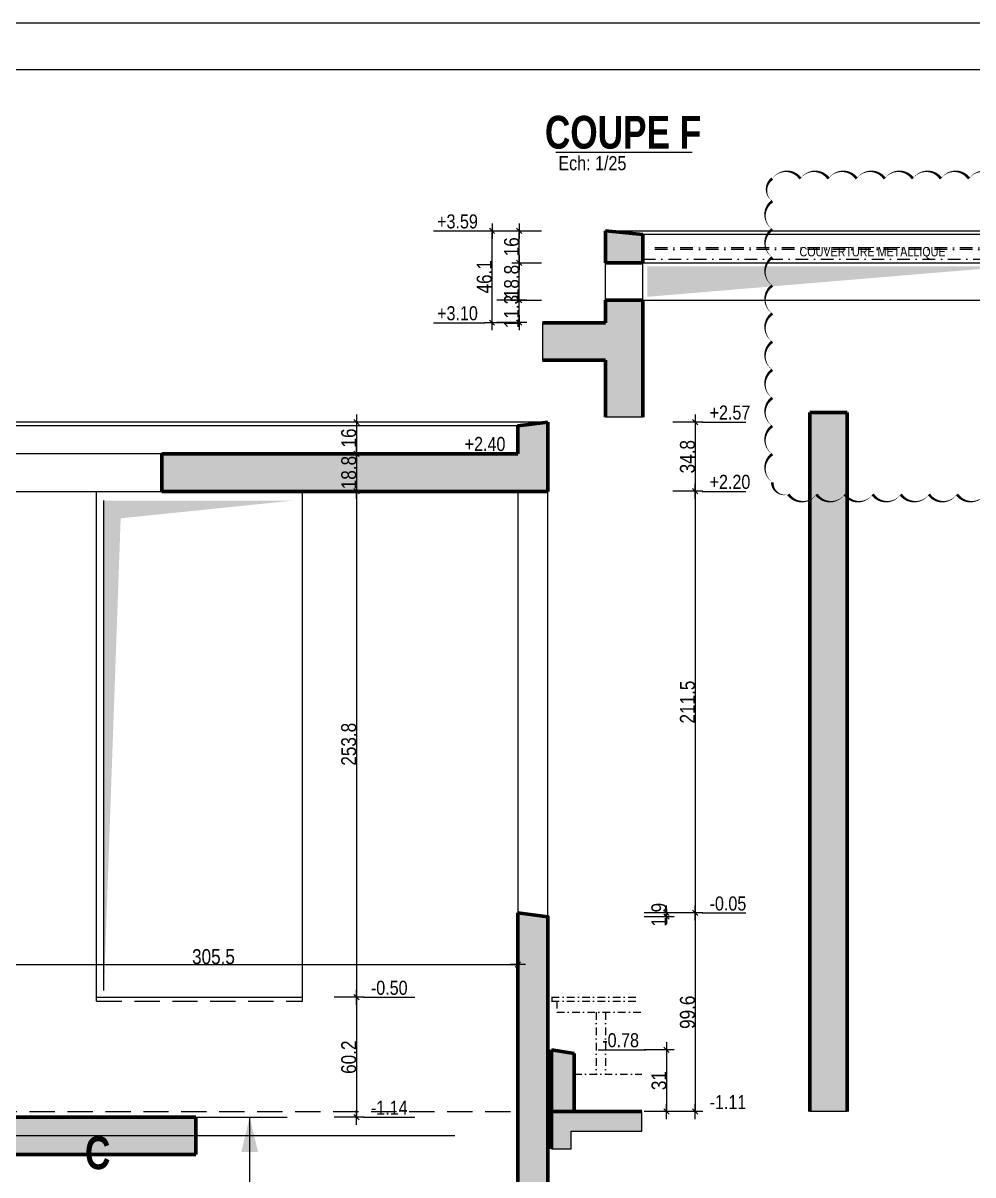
# Model space of a CAD drawing. Header units: millimetres. Extents: x 27344 to 33753, y -41751 to -37578.
# Drawn here: x 29581 to 30534, y -38733 to -37578 of the extents above; entities that cross this region are included whole.
import ezdxf
from ezdxf.enums import TextEntityAlignment as Align

# ---------------------------------------------------------------- set-up
doc = ezdxf.new("R2010")
doc.units = ezdxf.units.MM
doc.linetypes.add('CACHEX2', pattern=[19.05, 12.7, -6.35])
doc.linetypes.add('TIRETPTX2', pattern=[50.8, 25.4, -12.7, 0, -12.7])
for name, color, linetype in [('01-Cad  2', 1, 'Continuous'), ('01_cote_gen', 4, 'Continuous'), ('01_linteaux', 2, 'Continuous'), ('01_murs_sup', 2, 'CACHEX2'), ('01_poch_BN', 9, 'Continuous'), ('01_resv', 32, 'Continuous'), ('01_texte', 230, 'Continuous'), ('AA_COTES', 2, 'Continuous')]:
    doc.layers.add(name, color=color, linetype=linetype)
doc.layers.add('01_murs_coup', color=5, linetype='Continuous', lineweight=60)
doc.layers.add('01_tram_axes', color=2, linetype='TIRETPTX2', lineweight=9)
doc.styles.add('ARIAL NA', font='ARIALN.TTF')
doc.styles.add('impact', font='impact.ttf')
doc.styles.add('STYLE2', font='ARIALN.TTF')
doc.dimstyles.new('JB25', dxfattribs={"dimscale": 0.1, "dimtxt": 150, "dimasz": 15, "dimexe": 0.1, "dimexo": 0.1, "dimgap": 0.09, "dimtad": 1, "dimdec": 1, "dimlfac": 0.5, "dimdsep": 46, "dimtxsty": 'STYLE2', "dimblk1": 'BOND_G', "dimblk2": 'BOND_D', "dimsah": 1, "dimcen": 1.5, "dimdle": 0.01, "dimse1": 1, "dimse2": 1, "dimclrd": 4, "dimclre": 2, "dimclrt": 6, "dimazin": 2, "dimtfac": 2.333333, "dimtdec": 1, "dimtix": 1, "dimtmove": 2, "dimatfit": 3, "dimldrblk": 'BOND_G', "dimfxl": 1, "dimtolj": 1, "dimtzin": 0, "dimarcsym": 0})

# ---------------------------------------------------------------- blocks, each defined once
blk = doc.blocks.new('BOND_G')
at = {"layer": 'AA_COTES', "color": 0}
for p, q in [((0, -5), (0, 15)), ((5, 0), (-5, 0)), ((1.77, 1.77), (-1.77, -1.77))]:
    blk.add_line(p, q, dxfattribs=at)
blk = doc.blocks.new('BOND_D')
at = {"layer": 'AA_COTES', "color": 0}
for p, q in [((5, 0), (-5, 0)), ((-1.77, -1.77), (1.77, 1.77)), ((0, 5), (0, -15))]:
    blk.add_line(p, q, dxfattribs=at)
blk = doc.blocks.new('*D3548')
at = {"layer": '01_cote_gen', "color": 4, "lineweight": -2, "ltscale": 0.1, "transparency": 16777216}
blk.add_line((29467.9, -38522.1), (30075.9, -38522.1), dxfattribs=at)
at = {"layer": 'Defpoints', "color": 0, "ltscale": 0.1, "transparency": 16777216}
for p in [(30077.4, -38522.1), (29466.4, -38543.3), (30077.4, -38705.2)]:
    blk.add_point(p, dxfattribs=at)
at = {"layer": '01_cote_gen', "color": 4, "lineweight": -2, "ltscale": 0.1, "transparency": 16777216, "xscale": 1.5, "yscale": 1.5, "zscale": 1.5, "rotation": 180}
blk.add_blockref('BOND_G', (29466.4, -38522.1), dxfattribs=at)
at = {"layer": '01_cote_gen', "color": 4, "lineweight": -2, "ltscale": 0.1, "transparency": 16777216, "xscale": 1.5, "yscale": 1.5, "zscale": 1.5}
blk.add_blockref('BOND_D', (30077.4, -38522.1), dxfattribs=at)
at = {"layer": '01_cote_gen', "color": 6, "ltscale": 0.1, "transparency": 16777216, "insert": (29771.9, -38514.4), "char_height": 15, "attachment_point": 5, "style": 'STYLE2'}
blk.add_mtext('\\A1;305.5', dxfattribs=at)
blk = doc.blocks.new('*D3725')
at = {"layer": '01_cote_gen', "color": 4, "lineweight": -2, "ltscale": 0.1, "transparency": 16777216}
blk.add_line((29915.4, -37979.4), (29915.4, -38008.3), dxfattribs=at)
at = {"layer": 'Defpoints', "color": 0, "ltscale": 0.1, "transparency": 16777216}
for p in [(29753.1, -37977.9), (29898.8, -38009.8), (29915.4, -38009.8)]:
    blk.add_point(p, dxfattribs=at)
at = {"layer": '01_cote_gen', "color": 4, "lineweight": -2, "ltscale": 0.1, "transparency": 16777216, "xscale": 1.5, "yscale": 1.5, "zscale": 1.5}
for name, p, rotation in [('BOND_G', (29915.4, -37977.9), 90), ('BOND_D', (29915.4, -38009.8), 270)]:
    blk.add_blockref(name, p, dxfattribs=dict(at, rotation=rotation))
at = {"layer": '01_cote_gen', "color": 6, "ltscale": 0.1, "transparency": 16777216, "insert": (29907.7, -37993.9), "char_height": 15, "attachment_point": 5, "rotation": 90, "style": 'STYLE2'}
blk.add_mtext('\\A1;16', dxfattribs=at)
blk = doc.blocks.new('*D3726')
at = {"layer": '01_cote_gen', "color": 4, "lineweight": -2, "ltscale": 0.1, "transparency": 16777216}
blk.add_line((29915.4, -38011.3), (29915.4, -38045.9), dxfattribs=at)
at = {"layer": 'Defpoints', "color": 0, "ltscale": 0.1, "transparency": 16777216}
for p in [(29884.5, -38009.8), (29884.5, -38047.4), (29915.4, -38047.4)]:
    blk.add_point(p, dxfattribs=at)
at = {"layer": '01_cote_gen', "color": 4, "lineweight": -2, "ltscale": 0.1, "transparency": 16777216, "xscale": 1.5, "yscale": 1.5, "zscale": 1.5}
for name, p, rotation in [('BOND_G', (29915.4, -38009.8), 90), ('BOND_D', (29915.4, -38047.4), 270)]:
    blk.add_blockref(name, p, dxfattribs=dict(at, rotation=rotation))
at = {"layer": '01_cote_gen', "color": 6, "ltscale": 0.1, "transparency": 16777216, "insert": (29907.7, -38028.6), "char_height": 15, "attachment_point": 5, "rotation": 90, "style": 'STYLE2'}
blk.add_mtext('\\A1;18.8', dxfattribs=at)
blk = doc.blocks.new('*D3727')
at = {"layer": '01_cote_gen', "color": 4, "lineweight": -2, "ltscale": 0.1, "transparency": 16777216}
blk.add_line((29915.4, -38048.9), (29915.4, -38553.5), dxfattribs=at)
at = {"layer": 'Defpoints', "color": 0, "ltscale": 0.1, "transparency": 16777216}
for p in [(29884.5, -38047.4), (29861.2, -38555), (29915.4, -38555)]:
    blk.add_point(p, dxfattribs=at)
at = {"layer": '01_cote_gen', "color": 4, "lineweight": -2, "ltscale": 0.1, "transparency": 16777216, "xscale": 1.5, "yscale": 1.5, "zscale": 1.5}
for name, p, rotation in [('BOND_G', (29915.4, -38047.4), 90), ('BOND_D', (29915.4, -38555), 270)]:
    blk.add_blockref(name, p, dxfattribs=dict(at, rotation=rotation))
at = {"layer": '01_cote_gen', "color": 6, "ltscale": 0.1, "transparency": 16777216, "insert": (29907.7, -38301.2), "char_height": 15, "attachment_point": 5, "rotation": 90, "style": 'STYLE2'}
blk.add_mtext('\\A1;253.8', dxfattribs=at)
blk = doc.blocks.new('*D3728')
at = {"layer": '01_cote_gen', "color": 4, "lineweight": -2, "ltscale": 0.1, "transparency": 16777216}
blk.add_line((29915.4, -38556.5), (29915.4, -38673.9), dxfattribs=at)
at = {"layer": 'Defpoints', "color": 0, "ltscale": 0.1, "transparency": 16777216}
for p in [(29894.3, -38555), (29846, -38675.4), (29915.4, -38675.4)]:
    blk.add_point(p, dxfattribs=at)
at = {"layer": '01_cote_gen', "color": 4, "lineweight": -2, "ltscale": 0.1, "transparency": 16777216, "xscale": 1.5, "yscale": 1.5, "zscale": 1.5}
for name, p, rotation in [('BOND_G', (29915.4, -38555), 90), ('BOND_D', (29915.4, -38675.4), 270)]:
    blk.add_blockref(name, p, dxfattribs=dict(at, rotation=rotation))
at = {"layer": '01_cote_gen', "color": 6, "ltscale": 0.1, "transparency": 16777216, "insert": (29907.7, -38615.2), "char_height": 15, "attachment_point": 5, "rotation": 90, "style": 'STYLE2'}
blk.add_mtext('\\A1;60.2', dxfattribs=at)
blk = doc.blocks.new('*D3729')
at = {"layer": '01_cote_gen', "color": 4, "lineweight": -2, "ltscale": 0.1, "transparency": 16777216}
blk.add_line((30255.3, -38471.9), (30255.3, -38668.2), dxfattribs=at)
at = {"layer": 'Defpoints', "color": 0, "ltscale": 0.1, "transparency": 16777216}
for p in [(30077.4, -38470.4), (30179.7, -38669.7), (30255.3, -38669.7)]:
    blk.add_point(p, dxfattribs=at)
at = {"layer": '01_cote_gen', "color": 4, "lineweight": -2, "ltscale": 0.1, "transparency": 16777216, "xscale": 1.5, "yscale": 1.5, "zscale": 1.5}
for name, p, rotation in [('BOND_G', (30255.3, -38470.4), 90), ('BOND_D', (30255.3, -38669.7), 270)]:
    blk.add_blockref(name, p, dxfattribs=dict(at, rotation=rotation))
at = {"layer": '01_cote_gen', "color": 6, "ltscale": 0.1, "transparency": 16777216, "insert": (30247.6, -38570.1), "char_height": 15, "attachment_point": 5, "rotation": 90, "style": 'STYLE2'}
blk.add_mtext('\\A1;99.6', dxfattribs=at)
blk = doc.blocks.new('*D3730')
at = {"layer": '01_cote_gen', "color": 4, "lineweight": -2, "ltscale": 0.1, "transparency": 16777216}
blk.add_line((30226.6, -38609.2), (30226.6, -38668.2), dxfattribs=at)
at = {"layer": 'Defpoints', "color": 0, "ltscale": 0.1, "transparency": 16777216}
for p in [(30111.3, -38607.7), (30177, -38669.7), (30226.6, -38669.7)]:
    blk.add_point(p, dxfattribs=at)
at = {"layer": '01_cote_gen', "color": 4, "lineweight": -2, "ltscale": 0.1, "transparency": 16777216, "xscale": 1.5, "yscale": 1.5, "zscale": 1.5}
for name, p, rotation in [('BOND_G', (30226.6, -38607.7), 90), ('BOND_D', (30226.6, -38669.7), 270)]:
    blk.add_blockref(name, p, dxfattribs=dict(at, rotation=rotation))
at = {"layer": '01_cote_gen', "color": 6, "ltscale": 0.1, "transparency": 16777216, "insert": (30219, -38638.7), "char_height": 15, "attachment_point": 5, "rotation": 90, "style": 'STYLE2'}
blk.add_mtext('\\A1;31', dxfattribs=at)
blk = doc.blocks.new('*D3731')
at = {"layer": '01_cote_gen', "color": 4, "lineweight": -2, "ltscale": 0.1, "transparency": 16777216}
blk.add_line((30255.3, -37979.4), (30255.3, -38045.9), dxfattribs=at)
at = {"layer": 'Defpoints', "color": 0, "ltscale": 0.1, "transparency": 16777216}
for p in [(30107.5, -37977.9), (30107.5, -38047.4), (30255.3, -38047.4)]:
    blk.add_point(p, dxfattribs=at)
at = {"layer": '01_cote_gen', "color": 4, "lineweight": -2, "ltscale": 0.1, "transparency": 16777216, "xscale": 1.5, "yscale": 1.5, "zscale": 1.5}
for name, p, rotation in [('BOND_G', (30255.3, -37977.9), 90), ('BOND_D', (30255.3, -38047.4), 270)]:
    blk.add_blockref(name, p, dxfattribs=dict(at, rotation=rotation))
at = {"layer": '01_cote_gen', "color": 6, "ltscale": 0.1, "transparency": 16777216, "insert": (30247.6, -38012.7), "char_height": 15, "attachment_point": 5, "rotation": 90, "style": 'STYLE2'}
blk.add_mtext('\\A1;34.8', dxfattribs=at)
blk = doc.blocks.new('*D3743')
at = {"layer": '01_cote_gen', "color": 4, "lineweight": -2, "ltscale": 0.1, "transparency": 16777216}
blk.add_line((30255.3, -38048.9), (30255.3, -38468.9), dxfattribs=at)
at = {"layer": 'Defpoints', "color": 0, "ltscale": 0.1, "transparency": 16777216}
for p in [(30234.1, -38047.4), (30077.4, -38470.4), (30255.3, -38470.4)]:
    blk.add_point(p, dxfattribs=at)
at = {"layer": '01_cote_gen', "color": 4, "lineweight": -2, "ltscale": 0.1, "transparency": 16777216, "xscale": 1.5, "yscale": 1.5, "zscale": 1.5}
for name, p, rotation in [('BOND_G', (30255.3, -38047.4), 90), ('BOND_D', (30255.3, -38470.4), 270)]:
    blk.add_blockref(name, p, dxfattribs=dict(at, rotation=rotation))
at = {"layer": '01_cote_gen', "color": 6, "ltscale": 0.1, "transparency": 16777216, "insert": (30247.6, -38258.9), "char_height": 15, "attachment_point": 5, "rotation": 90, "style": 'STYLE2'}
blk.add_mtext('\\A1;211.5', dxfattribs=at)
blk = doc.blocks.new('*D3749')
at = {"layer": '01_cote_gen', "color": 4, "lineweight": -2, "ltscale": 0.1, "transparency": 16777216}
for p, q in [((30226.6, -38468.9), (30226.6, -38467.4)), ((30226.6, -38474.2), (30226.6, -38470.4)), ((30226.6, -38475.7), (30226.6, -38477.2))]:
    blk.add_line(p, q, dxfattribs=at)
at = {"layer": 'Defpoints', "color": 0, "ltscale": 0.1, "transparency": 16777216}
for p in [(30077.4, -38470.4), (30107.5, -38474.2), (30226.6, -38470.4)]:
    blk.add_point(p, dxfattribs=at)
at = {"layer": '01_cote_gen', "color": 4, "lineweight": -2, "ltscale": 0.1, "transparency": 16777216, "xscale": 1.5, "yscale": 1.5, "zscale": 1.5}
for name, p, rotation in [('BOND_D', (30226.6, -38470.4), 270), ('BOND_G', (30226.6, -38474.2), 90)]:
    blk.add_blockref(name, p, dxfattribs=dict(at, rotation=rotation))
at = {"layer": '01_cote_gen', "color": 6, "ltscale": 0.1, "transparency": 16777216, "insert": (30218.9, -38472.3), "char_height": 15, "attachment_point": 5, "rotation": 90, "style": 'STYLE2'}
blk.add_mtext('\\A1;1.9', dxfattribs=at)
blk = doc.blocks.new('*D3755')
at = {"layer": '01_cote_gen', "color": 4, "lineweight": -2, "ltscale": 0.1, "transparency": 16777216}
blk.add_line((30051.4, -37876.7), (30051.4, -37787.6), dxfattribs=at)
at = {"layer": 'Defpoints', "color": 0, "ltscale": 0.1, "transparency": 16777216}
for p in [(30051.4, -37786.1), (30165.3, -37786.1), (30147.6, -37878.2)]:
    blk.add_point(p, dxfattribs=at)
at = {"layer": '01_cote_gen', "color": 4, "lineweight": -2, "ltscale": 0.1, "transparency": 16777216, "xscale": 1.5, "yscale": 1.5, "zscale": 1.5}
for name, p, rotation in [('BOND_D', (30051.4, -37786.1), 90), ('BOND_G', (30051.4, -37878.2), 270)]:
    blk.add_blockref(name, p, dxfattribs=dict(at, rotation=rotation))
at = {"layer": '01_cote_gen', "color": 6, "ltscale": 0.1, "transparency": 16777216, "insert": (30043.7, -37832.2), "char_height": 15, "attachment_point": 5, "rotation": 90, "style": 'STYLE2'}
blk.add_mtext('\\A1;46.1', dxfattribs=at)
blk = doc.blocks.new('*D3756')
at = {"layer": '01_cote_gen', "color": 4, "lineweight": -2, "ltscale": 0.1, "transparency": 16777216}
for p, q in [((30078.7, -37854.2), (30078.7, -37852.7)), ((30078.7, -37878.2), (30078.7, -37855.7)), ((30078.7, -37879.7), (30078.7, -37881.2))]:
    blk.add_line(p, q, dxfattribs=at)
at = {"layer": 'Defpoints', "color": 0, "ltscale": 0.1, "transparency": 16777216}
for p in [(30078.7, -37855.7), (30165.3, -37855.7), (30165.3, -37878.2)]:
    blk.add_point(p, dxfattribs=at)
at = {"layer": '01_cote_gen', "color": 4, "lineweight": -2, "ltscale": 0.1, "transparency": 16777216, "xscale": 1.5, "yscale": 1.5, "zscale": 1.5}
for name, p, rotation in [('BOND_D', (30078.7, -37855.7), 270), ('BOND_G', (30078.7, -37878.2), 90)]:
    blk.add_blockref(name, p, dxfattribs=dict(at, rotation=rotation))
at = {"layer": '01_cote_gen', "color": 6, "ltscale": 0.1, "transparency": 16777216, "insert": (30071.1, -37867), "char_height": 15, "attachment_point": 5, "rotation": 90, "style": 'STYLE2'}
blk.add_mtext('\\A1;11.3', dxfattribs=at)
blk = doc.blocks.new('*D3757')
at = {"layer": '01_cote_gen', "color": 4, "lineweight": -2, "ltscale": 0.1, "transparency": 16777216}
blk.add_line((30078.7, -37854.2), (30078.7, -37819.6), dxfattribs=at)
at = {"layer": 'Defpoints', "color": 0, "ltscale": 0.1, "transparency": 16777216}
for p in [(30078.7, -37818.1), (30165.3, -37818.1), (30099.9, -37855.7)]:
    blk.add_point(p, dxfattribs=at)
at = {"layer": '01_cote_gen', "color": 4, "lineweight": -2, "ltscale": 0.1, "transparency": 16777216, "xscale": 1.5, "yscale": 1.5, "zscale": 1.5}
for name, p, rotation in [('BOND_D', (30078.7, -37818.1), 90), ('BOND_G', (30078.7, -37855.7), 270)]:
    blk.add_blockref(name, p, dxfattribs=dict(at, rotation=rotation))
at = {"layer": '01_cote_gen', "color": 6, "ltscale": 0.1, "transparency": 16777216, "insert": (30071.1, -37836.9), "char_height": 15, "attachment_point": 5, "rotation": 90, "style": 'STYLE2'}
blk.add_mtext('\\A1;18.8', dxfattribs=at)
blk = doc.blocks.new('*D3758')
at = {"layer": '01_cote_gen', "color": 4, "lineweight": -2, "ltscale": 0.1, "transparency": 16777216}
blk.add_line((30078.7, -37816.6), (30078.7, -37787.6), dxfattribs=at)
at = {"layer": 'Defpoints', "color": 0, "ltscale": 0.1, "transparency": 16777216}
for p in [(30078.7, -37786.1), (30165.3, -37786.1), (30165.3, -37818.1)]:
    blk.add_point(p, dxfattribs=at)
at = {"layer": '01_cote_gen', "color": 4, "lineweight": -2, "ltscale": 0.1, "transparency": 16777216, "xscale": 1.5, "yscale": 1.5, "zscale": 1.5}
for name, p, rotation in [('BOND_D', (30078.7, -37786.1), 90), ('BOND_G', (30078.7, -37818.1), 270)]:
    blk.add_blockref(name, p, dxfattribs=dict(at, rotation=rotation))
at = {"layer": '01_cote_gen', "color": 6, "ltscale": 0.1, "transparency": 16777216, "insert": (30071.1, -37802.1), "char_height": 15, "attachment_point": 5, "rotation": 90, "style": 'STYLE2'}
blk.add_mtext('\\A1;16', dxfattribs=at)

msp = doc.modelspace()

# ---------------------------------------------------------------- hatches: boundary and pattern name
at = {"layer": '01_poch_BN', "ltscale": 0.1}
h = msp.add_hatch(color=256, dxfattribs=at)
h.dxf.hatch_style = 1
h.paths.add_polyline_path([(30202.89, -37855.69), (30165.29, -37855.69), (30165.29, -37878.25), (30102.09, -37878.25), (30102.09, -37915.85), (30165.29, -37915.85), (30165.29, -37973.09), (30202.89, -37973.09)])
h.paths.add_polyline_path([(30202.89, -37789.89), (30165.29, -37786.13), (30165.29, -37818.09), (30202.89, -37818.09)])
h.paths.add_polyline_path([(30622.13, -37786.13), (30584.53, -37789.89), (30584.53, -37818.09), (30622.13, -37818.09)])
h.paths.add_polyline_path([(30622.13, -37968.49), (30584.53, -37968.49), (30584.53, -38669.73), (30622.13, -38669.73), (30622.13, -38592.65), (30922.93, -38592.65), (30922.93, -38669.73), (30956.77, -38669.73), (30956.77, -37977.89), (30922.93, -37982.12), (30922.93, -38009.85), (30622.13, -38009.85)])
h.paths.add_polyline_path([(30622.13, -38047.45), (30922.93, -38047.45), (30922.93, -38555.05), (30622.13, -38555.05)], flags=16)
h.paths.add_polyline_path([(30622.13, -38669.73), (30622.13, -38682.57), (30609.78, -38682.57), (30622.13, -38682.57)])
h.paths.add_polyline_path([(30407.81, -37968.49), (30370.21, -37968.49), (30370.21, -38669.73), (30407.81, -38669.73)])
h = msp.add_hatch(color=256, dxfattribs=at)
h.dxf.hatch_style = 1
h.paths.add_polyline_path([(30107.5, -37977.89), (30077.42, -37981.65), (30077.42, -38009.85), (29720.22, -38009.85), (29720.22, -38047.45), (30077.42, -38047.45), (30107.5, -38047.45)])
h.paths.add_polyline_path([(30107.5, -38474.21), (30077.42, -38470.45), (30077.42, -38757.01), (30107.5, -38757.01), (30107.5, -38669.73)])
h.paths.add_polyline_path([(30133.82, -38611.45), (30111.26, -38607.69), (30111.26, -38669.73), (30133.82, -38669.73)])
h.paths.add_polyline_path([(30201.87, -38669.73), (30111.26, -38669.73), (30111.26, -38707.2), (30130.89, -38707.2), (30130.89, -38689.32), (30201.87, -38689.32)])
h.paths.add_polyline_path([(29754.03, -38675.37), (29400.55, -38675.37), (29400.55, -38751.05), (29438.15, -38751.05), (29438.15, -38712.97), (29754.03, -38712.97)])
h.paths.add_polyline_path([(29269.02, -38555.05), (28940.02, -38555.05), (28940.02, -38669.73), (28977.62, -38669.73), (28977.62, -38592.65), (29269.02, -38592.65)])
h.paths.add_polyline_path([(28977.62, -38669.73), (27505.58, -38669.73), (27505.58, -38707.2), (27529.36, -38707.2), (27529.36, -38686.69), (28953.89, -38686.69), (28953.89, -38706.25), (28977.62, -38706.25)])
h.paths.add_polyline_path([(28541.39, -38560.69), (28518.83, -38560.69), (28518.83, -38555.05), (28507.55, -38555.05), (28507.55, -38669.73), (28541.39, -38669.73)])
h.paths.add_polyline_path([(27535.66, -38406.53), (27505.58, -38402.77), (27505.58, -38669.73), (27535.66, -38669.73)])

# ---------------------------------------------------------------- linework, layer by layer
at = {"layer": '01-Cad  2'}
for p, q in [((33752.9, -37577.58), (27343.51, -37577.58)), ((33705.9, -37624.58), (27390.51, -37624.58))]:
    msp.add_line(p, q, dxfattribs=at)
at = {"layer": '01_cote_gen', "ltscale": 0.1}
msp.add_line((30202.89, -37973.09), (30165.29, -37973.09), dxfattribs=at)
at = {"layer": '01_linteaux', "ltscale": 0.1}
for p, q in [((30165.29, -37786.13), (30622.13, -37786.13)), ((30584.53, -37789.89), (30202.89, -37789.89)), ((30165.29, -37855.69), (30165.29, -37818.09)), ((30202.89, -37818.09), (30584.53, -37818.09)), ((30202.89, -37855.69), (30202.89, -37818.09)), ((30202.89, -37855.69), (30584.53, -37855.69)), ((30107.5, -37977.89), (28977.62, -37977.89)), ((30077.42, -37981.65), (28977.62, -37981.65)), ((29720.22, -38009.85), (29532.22, -38009.85)), ((29532.22, -38047.45), (29720.22, -38047.45)), ((29654.42, -38558.81), (29654.42, -38047.45)), ((29861.22, -38558.81), (29861.22, -38047.45)), ((30077.42, -38047.45), (30077.42, -38470.45)), ((30107.5, -38474.21), (30107.5, -38047.45)), ((29654.42, -38555.05), (29861.22, -38555.05))]:
    msp.add_line(p, q, dxfattribs=at)
at = {"layer": '01_murs_coup'}
for p, q in [((30165.29, -37786.13), (30165.29, -37818.09)), ((30202.89, -37789.89), (30165.29, -37786.13)), ((30202.89, -37789.89), (30202.89, -37818.09)), ((30202.89, -37818.09), (30165.29, -37818.09)), ((30165.29, -37855.69), (30165.29, -37878.25)), ((30202.89, -37855.69), (30165.29, -37855.69)), ((30202.89, -37855.69), (30202.89, -37973.09)), ((30102.09, -37878.25), (30165.29, -37878.25)), ((30102.09, -37915.85), (30165.29, -37915.85)), ((30165.29, -37915.85), (30165.29, -37973.09)), ((30107.5, -37977.89), (30077.42, -37981.65)), ((30107.5, -37977.89), (30077.42, -37981.65)), ((30107.5, -37977.89), (30107.5, -38047.45)), ((30370.21, -37968.49), (30370.21, -38669.73)), ((30370.21, -37968.49), (30407.81, -37968.49)), ((30407.81, -37968.49), (30407.81, -38669.73)), ((30077.42, -38009.85), (30077.42, -37981.65)), ((30077.42, -38009.85), (30077.42, -37981.65)), ((29720.22, -38009.85), (30077.42, -38009.85)), ((29720.22, -38047.45), (29720.22, -38009.85)), ((29720.22, -38047.45), (30077.42, -38047.45)), ((30077.42, -38047.45), (30107.5, -38047.45)), ((30077.42, -38757.01), (30077.42, -38470.45)), ((30111.26, -38607.69), (30133.82, -38611.45)), ((30111.26, -38607.69), (30111.26, -38707.2)), ((30133.82, -38611.45), (30133.82, -38669.73)), ((30111.26, -38669.73), (30201.87, -38669.73)), ((29400.55, -38675.37), (29754.03, -38675.37)), ((29754.03, -38675.37), (29754.03, -38712.97)), ((29438.15, -38712.97), (29754.03, -38712.97))]:
    msp.add_line(p, q, dxfattribs=at)
msp.add_lwpolyline([(30077.42, -38470.45), (30107.5, -38474.21), (30107.5, -38669.73), (30107.5, -38757.01)], dxfattribs=at)
at = {"layer": '01_murs_sup', "ltscale": 2}
for p, q in [((29654.42, -38558.81), (29861.22, -38558.81)), ((28977.62, -38669.73), (30077.42, -38669.73))]:
    msp.add_line(p, q, dxfattribs=at)
at = {"layer": '01_poch_BN', "ltscale": 0.1}
for p, q in [((30102.09, -37878.25), (30102.09, -37915.85)), ((30202.89, -37973.09), (30165.29, -37973.09)), ((30201.87, -38689.32), (30201.87, -38669.73)), ((30407.81, -38669.73), (30370.21, -38669.73)), ((30130.89, -38707.2), (30130.89, -38689.32)), ((30130.89, -38689.32), (30201.87, -38689.32)), ((30111.26, -38707.2), (30130.89, -38707.2))]:
    msp.add_line(p, q, dxfattribs=at)
at = {"layer": '01_resv', "color": 253}
msp.add_line((29661.95, -38548.26), (29661.95, -38056.66), dxfattribs=at)
for points in [[(30207.24, -37821.56), (30574.8, -37821.56), (30207.33, -37852.26)], [(29661.95, -38548.26), (29661.95, -38056.66), (29678.76, -38074.52)], [(29661.95, -38056.66), (29852.78, -38056.66), (29678.76, -38074.52)]]:
    msp.add_solid(points, dxfattribs=at)
at = {"layer": '01_texte'}
for p, q in [((30115.43, -37706.98), (30252.29, -37706.98)), ((29992.76, -37786.13), (30044.32, -37786.13)), ((29992.76, -37878.25), (30044.32, -37878.25)), ((30262.34, -37977.89), (30306.2, -37977.89)), ((30262.34, -38047.45), (30306.2, -38047.45)), ((30262.34, -38470.45), (30306.2, -38470.45)), ((29922.46, -38555.05), (29974.02, -38555.05)), ((30158, -38607.69), (30205.47, -38607.69)), ((29754.03, -38675.37), (29846, -38675.37)), ((29808.2, -38675.37), (29808.2, -38825.99)), ((29922.46, -38675.37), (29974.02, -38675.37)), ((30013.93, -38693.98), (28618.03, -38693.98))]:
    msp.add_line(p, q, dxfattribs=at)
msp.add_lwpolyline([(30546.18, -38050.47, 0, 2.82, -0.5205671), (30517.98, -38050.47, 0, 2.82, -0.5205671), (30489.78, -38050.47, 0, 2.82, -0.5205671), (30461.58, -38050.47, 0, 2.82, -0.5205671), (30433.38, -38050.47, 0, 2.82, -0.5205671), (30405.18, -38050.47, 0, 2.82, -0.5205671), (30376.98, -38050.47, 0, 2.82, -0.5205671), (30348.78, -38050.47, 0, 2.82, -0.5205671), (30332.72, -38038.32, 0, 2.82, -0.5205671), (30332.72, -38010.12, 0, 2.82, -0.5205671), (30332.72, -37981.92, 0, 2.82, -0.5205671), (30332.72, -37953.72, 0, 2.82, -0.5205671), (30332.72, -37925.52, 0, 2.82, -0.5205671), (30332.72, -37897.32, 0, 2.82, -0.5205671), (30332.72, -37869.12, 0, 2.82, -0.5205671), (30332.72, -37840.92, 0, 2.82, -0.5205671), (30332.72, -37812.72, 0, 2.82, -0.5205671), (30332.72, -37784.52, 0, 2.82, -0.5205671), (30332.72, -37756.32, 0, 2.82, -0.5205671), (30332.72, -37733.7, 0, 2.82, -0.5205671), (30360.92, -37733.7, 0, 2.82, -0.5205671), (30389.12, -37733.7, 0, 2.82, -0.5205671), (30417.32, -37733.7, 0, 2.82, -0.5205671), (30445.52, -37733.7, 0, 2.82, -0.5205671), (30473.72, -37733.7, 0, 2.82, -0.5205671), (30501.92, -37733.7, 0, 2.82, -0.5205671), (30530.12, -37733.7, 0, 2.82, -0.5205671), (30558.32, -37733.7, 0, 2.82, -0.5205671)], format="xyseb", dxfattribs=at)
for points in [[(29808.2, -38675.37), (29799.8, -38710.16), (29808.2, -38710.16)], [(29808.2, -38675.37), (29816.6, -38710.16), (29808.2, -38710.16)]]:
    msp.add_solid(points, dxfattribs=at)
at = {"layer": '01_tram_axes', "ltscale": 0.5}
for p, q in [((30584.53, -37803.05), (30202.89, -37803.05)), ((30584.53, -37804.93), (30202.89, -37804.93)), ((30202.89, -37814.33), (30584.53, -37814.33))]:
    msp.add_line(p, q, dxfattribs=at)
at = {"layer": '01_tram_axes', "ltscale": 0.3}
for p, q in [((30111.26, -38555.05), (30201.87, -38555.05)), ((30111.3, -38555.05), (30111.3, -38558.81)), ((30111.26, -38558.81), (30201.87, -38558.81)), ((30116.42, -38558.81), (30116.42, -38570.09)), ((30116.42, -38570.09), (30201.87, -38570.09)), ((30155.91, -38570.09), (30155.91, -38632.13)), ((30165.31, -38570.09), (30165.31, -38632.13)), ((30133.82, -38632.13), (30201.87, -38632.13))]:
    msp.add_line(p, q, dxfattribs=at)

# ---------------------------------------------------------------- texts
at = {"layer": '01_texte', "style": 'impact'}
for s, p in [('COUPE F', (30182.93, -37687.14)), ('C', (29655.62, -38711.05))]:
    msp.add_text(s, height=32.9, dxfattribs=at).set_placement(p, align=Align.MIDDLE)
at = {"layer": '01_texte'}
for s, height, style, p in [('Ech: 1/25', 14.1, 'STYLE2', (30118, -37725.22)), ('+3.59', 14.1, 'ARIAL NA', (29996.32, -37783.67)), ('COUVERTURE METALLIQUE', 9.4, 'ARIAL NA', (30359.99, -37811.69)), ('+3.10', 14.1, 'ARIAL NA', (29996.32, -37875.79)), ('+2.57', 14.1, 'ARIAL NA', (30269.75, -37975.43)), ('+2.40', 14.1, 'ARIAL NA', (30023.97, -38006.97)), ('+2.20', 14.1, 'ARIAL NA', (30269.75, -38044.99)), ('-0.05', 14.1, 'ARIAL NA', (30269.75, -38467.99)), ('-0.50', 14.1, 'ARIAL NA', (29929.87, -38552.59)), ('-0.78', 14.1, 'ARIAL NA', (30162.05, -38605.23)), ('-1.14', 14.1, 'ARIAL NA', (29929.87, -38672.91)), ('-1.11', 14.1, 'ARIAL NA', (30269.75, -38667.27))]:
    msp.add_text(s, height=height, dxfattribs=dict(at, style=style)).set_placement(p)

# ---------------------------------------------------------------- dimensions: what is measured, and where the dimension line sits
at = {"layer": '01_cote_gen', "ltscale": 0.1}
for base, p1, p2, picture, middle in [((30051.37, -37786.13), (30147.61, -37878.25), (30165.29, -37786.13), '*D3755', (30043.7, -37832.19)), ((30078.73, -37786.13), (30165.29, -37818.09), (30165.29, -37786.13), '*D3758', (30071.06, -37802.11)), ((30078.73, -37818.09), (30099.88, -37855.69), (30165.29, -37818.09), '*D3757', (30071.06, -37836.89)), ((30078.73, -37855.69), (30165.29, -37878.25), (30165.29, -37855.69), '*D3756', (30071.06, -37866.97)), ((29915.41, -38009.85), (29753.07, -37977.89), (29898.82, -38009.85), '*D3725', (29907.74, -37993.87)), ((30255.29, -38047.45), (30107.5, -37977.89), (30107.5, -38047.45), '*D3731', (30247.62, -38012.67)), ((29915.41, -38047.45), (29884.46, -38009.85), (29884.46, -38047.45), '*D3726', (29907.74, -38028.65)), ((29915.41, -38555.05), (29884.46, -38047.45), (29861.22, -38555.05), '*D3727', (29907.74, -38301.25)), ((30255.29, -38470.45), (30234.14, -38047.45), (30077.42, -38470.45), '*D3743', (30247.62, -38258.95)), ((30226.58, -38470.45), (30107.5, -38474.21), (30077.42, -38470.45), '*D3749', (30218.91, -38472.33)), ((30255.29, -38669.73), (30077.42, -38470.45), (30179.75, -38669.73), '*D3729', (30247.62, -38570.09)), ((29915.41, -38675.37), (29894.26, -38555.05), (29846, -38675.37), '*D3728', (29907.74, -38615.21)), ((30226.62, -38669.73), (30111.26, -38607.69), (30177.02, -38669.73), '*D3730', (30218.96, -38638.71))]:
    dim = msp.add_linear_dim(base=base, p1=p1, p2=p2, angle=90, dimstyle='JB25', dxfattribs=at)
    dim.commit()
    dim.dimension.update_dxf_attribs({"geometry": picture, "text_midpoint": middle})
dim = msp.add_linear_dim(base=(30077.42, -38522.1), p1=(29466.42, -38543.25), p2=(30077.42, -38705.18), dimstyle='JB25', dxfattribs=at)
dim.commit()
dim.dimension.update_dxf_attribs({"geometry": '*D3548', "text_midpoint": (29771.92, -38514.44)})

doc.saveas('drawing.dxf')
